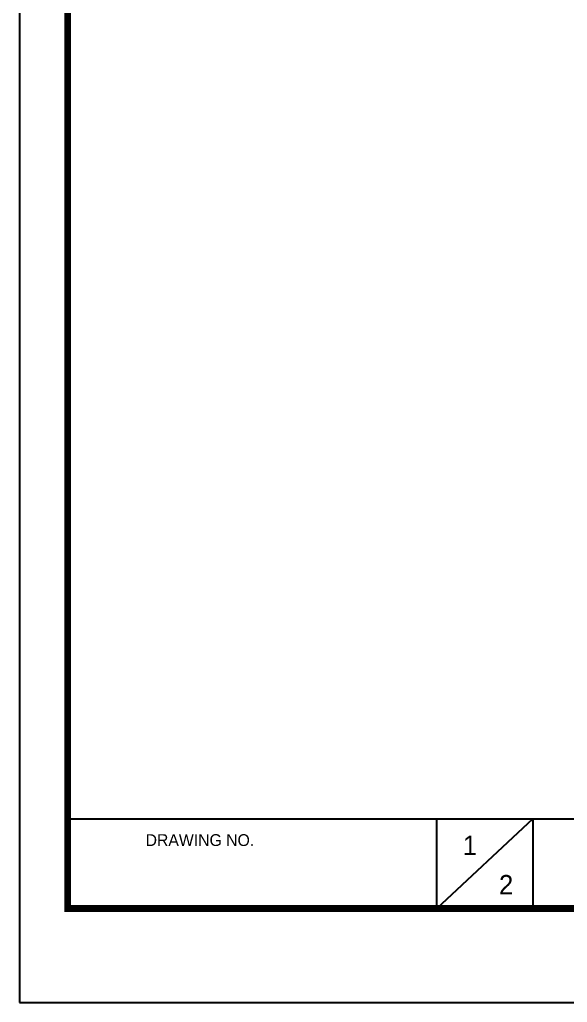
# Model space of a CAD drawing. Extents: x 0 to 1462, y 0 to 1072.
# Drawn here: x 0 to 268, y 0 to 480.5 of the extents above; entities that cross this region are included whole.
import ezdxf

# ---------------------------------------------------------------- set-up
doc = ezdxf.new("R2010")
doc.units = 0
doc.header["$LTSCALE"] = 10
doc.header["$MEASUREMENT"] = 0
doc.layers.get('0').update_dxf_attribs({"linetype": 'CONTINUOUS'})
doc.styles.add('Daelim Dimension', font='')
doc.styles.get('Daelim Dimension').set_extended_font_data('나눔고딕')

msp = doc.modelspace()

# ---------------------------------------------------------------- linework, layer by layer
at = {"color": 5}
msp.add_line((23.52, 89.78), (1201.05, 89.78), dxfattribs=at)
at = {"color": 5, "ltscale": 40}
for p, q in [((204.02, 89.78), (204.02, 45.72)), ((204.02, 89.78), (204.02, 45.72)), ((251.18, 89.78), (204.02, 45.72)), ((251.18, 89.78), (204.02, 45.72)), ((251.18, 89.78), (251.18, 45.72)), ((251.18, 89.78), (251.18, 45.72))]:
    msp.add_line(p, q, dxfattribs=at)
at = {"ltscale": 0.5}
msp.add_line((23.52, 45.88), (23.52, 45.88), dxfattribs=at)
msp.add_lwpolyline([(0, 0), (1462.41, 0), (1462.41, 1071.53), (0, 1071.53)], close=True, dxfattribs=at)
at = {"color": 5, "linetype": 'ByBlock', "lineweight": 200, "const_width": 3.37}
msp.add_lwpolyline([(23.52, 45.88), (1438.75, 45.88), (1438.75, 1046.65), (23.52, 1046.65)], close=True, dxfattribs=at)

# ---------------------------------------------------------------- texts
at = {"color": 5, "ltscale": 40, "style": 'Daelim Dimension'}
msp.add_text('DRAWING NO.', height=5.771, dxfattribs=at).set_placement((61.64, 76.45))
at = {"char_height": 9.44, "width": 13.1803, "attachment_point": 1, "style": 'Daelim Dimension'}
for s, insert in [('1', (216.84, 81.52)), ('2', (234.56, 62.27))]:
    msp.add_mtext(s, dxfattribs=dict(at, insert=insert))

doc.saveas('drawing.dxf')
